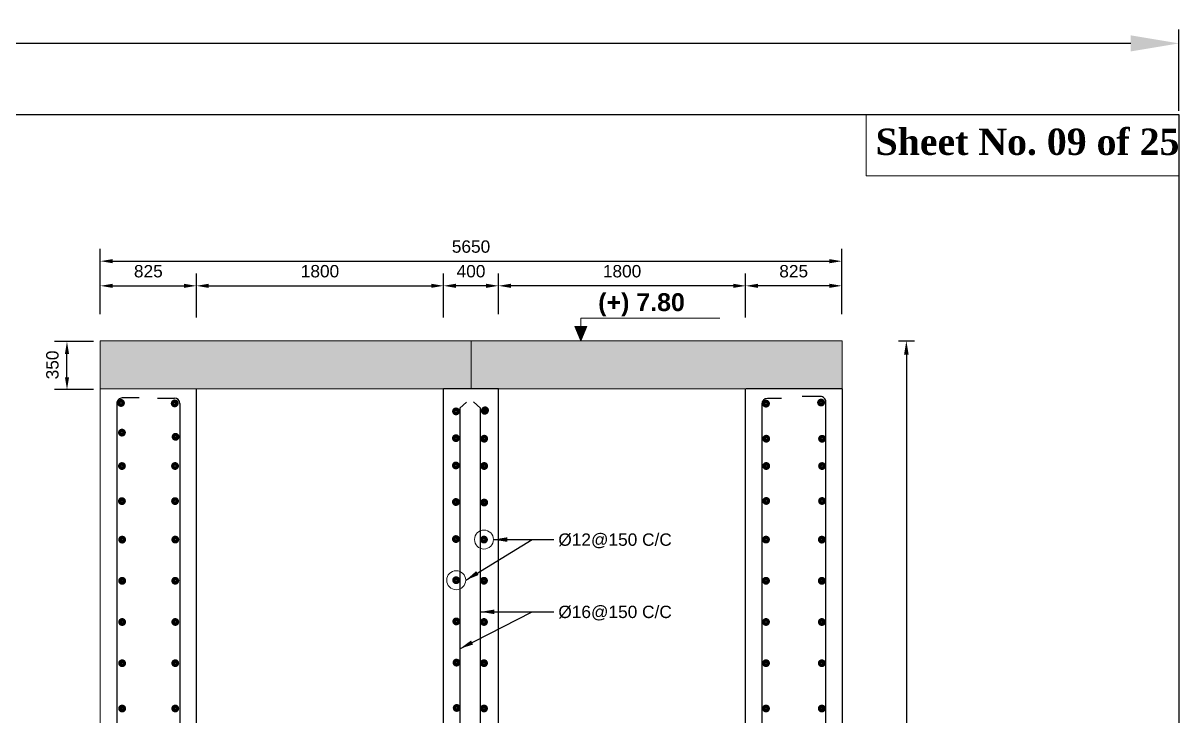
# Model space of a CAD drawing. Extents: x -358915 to 1258323, y -1667244 to -305611.
# Drawn here: x 447589 to 456006, y -1469331 to -1464286 of the extents above; entities that cross this region are included whole.
import ezdxf

# ---------------------------------------------------------------- set-up
doc = ezdxf.new("R2010")
doc.units = 0
doc.header["$LTSCALE"] = 300
doc.header["$MEASUREMENT"] = 0
doc.layers.get('DEFPOINTS').update_dxf_attribs({"linetype": 'CONTINUOUS'})
doc.layers.add('Dim', color=7, linetype='CONTINUOUS', lineweight=9)
doc.layers.add('ROD', color=1, linetype='CONTINUOUS', lineweight=30)
doc.layers.add('LINE', color=7, linetype='CONTINUOUS')
doc.layers.add('TXT', color=7, linetype='CONTINUOUS')
doc.styles.add('Arial', font='arial.ttf')
doc.styles.add('DIM', font='isocp3.shx')
doc.dimstyles.new('3', dxfattribs={"dimtxt": 225, "dimasz": 350, "dimexe": 100, "dimexo": 25, "dimgap": 9, "dimtad": 0, "dimdec": 0, "dimzin": 0, "dimdsep": 46, "dimtxsty": 'Standard', "dimcen": 0, "dimclrd": 5, "dimclre": 6, "dimclrt": 256, "dimadec": 0, "dimazin": 0, "dimtfac": 1, "dimtdec": 0, "dimtofl": 0, "dimtmove": 2, "dimatfit": 3, "dimfxl": 1, "dimtolj": 1, "dimtzin": 0, "dimarcsym": 0})
doc.dimstyles.new('dim_50', dxfattribs={"dimtxt": 100, "dimasz": 100, "dimexe": 50, "dimexo": 30, "dimgap": 30, "dimtad": 1, "dimdec": 0, "dimzin": 0, "dimdsep": 46, "dimtxsty": 'DIM', "dimcen": 0.09, "dimclrd": 5, "dimclre": 5, "dimclrt": 7, "dimadec": 0, "dimazin": 0, "dimtfac": 1, "dimtdec": 0, "dimtmove": 0, "dimatfit": 3, "dimfxl": 1, "dimtolj": 1, "dimtzin": 0, "dimarcsym": 1})
doc.dimstyles.new('dim_60', dxfattribs={"dimtxt": 120, "dimasz": 120, "dimexe": 60, "dimexo": 60, "dimgap": 50, "dimtad": 1, "dimdec": 0, "dimzin": 0, "dimdsep": 46, "dimtxsty": 'DIM', "dimcen": 0.09, "dimclrd": 5, "dimclre": 5, "dimclrt": 7, "dimadec": 0, "dimazin": 0, "dimtfac": 1, "dimtdec": 0, "dimtmove": 0, "dimatfit": 3, "dimfxl": 1, "dimtolj": 1, "dimtzin": 0, "dimarcsym": 0})

# ---------------------------------------------------------------- blocks, each defined once
blk = doc.blocks.new('*D504')
at = {"layer": 'DEFPOINTS', "color": 0, "transparency": 16777216}
for p in [(447908.7, -1466605.3), (448162.4, -1466605.3), (448162.4, -1466955.3)]:
    blk.add_point(p, dxfattribs=at)
at = {"layer": 'Dim', "color": 5, "lineweight": -2, "transparency": 16777216}
for p, q in [((448102.4, -1466605.3), (447818.7, -1466605.3)), ((447908.7, -1466865.3), (447908.7, -1466695.3)), ((448102.4, -1466955.3), (447818.7, -1466955.3))]:
    blk.add_line(p, q, dxfattribs=at)
at = {"layer": 'Dim', "color": 5, "transparency": 16777216}
for points in [[(447893.7, -1466695.3), (447923.7, -1466695.3), (447908.7, -1466605.3)], [(447893.7, -1466865.3), (447923.7, -1466865.3), (447908.7, -1466955.3)]]:
    blk.add_solid(points, dxfattribs=at)
at = {"layer": 'Dim', "color": 7, "transparency": 16777216, "insert": (447802.8, -1466775.5), "char_height": 90, "attachment_point": 5, "rotation": 90, "style": 'Arial'}
blk.add_mtext('\\A1;350', dxfattribs=at)
blk = doc.blocks.new('*D505')
at = {"layer": 'DEFPOINTS', "color": 0, "ltscale": 500, "transparency": 16777216}
for p in [(453904.1, -1466600), (453904.1, -1473000.3), (454021.8, -1473000.3)]:
    blk.add_point(p, dxfattribs=at)
at = {"layer": 'Dim', "color": 5, "lineweight": -2, "ltscale": 500, "transparency": 16777216}
for p, q in [((453964.1, -1466600), (454081.8, -1466600)), ((454021.8, -1466700), (454021.8, -1472900.3)), ((453964.1, -1473000.3), (454081.8, -1473000.3))]:
    blk.add_line(p, q, dxfattribs=at)
at = {"layer": 'Dim', "color": 5, "ltscale": 500, "transparency": 16777216}
for points in [[(454005.1, -1466700), (454038.5, -1466700), (454021.8, -1466600)], [(454005.1, -1472900.3), (454038.5, -1472900.3), (454021.8, -1473000.3)]]:
    blk.add_solid(points, dxfattribs=at)
at = {"layer": 'Dim', "color": 7, "ltscale": 500, "transparency": 16777216, "insert": (453920.7, -1469800.2), "char_height": 100, "attachment_point": 5, "rotation": 90, "style": 'Arial'}
blk.add_mtext('\\A1;7950', dxfattribs=at)
blk = doc.blocks.new('*D519')
at = {"layer": 'DEFPOINTS', "color": 0, "transparency": 16777216}
for p in [(448851.2, -1466199.4), (448151.2, -1466465), (448851.2, -1466490)]:
    blk.add_point(p, dxfattribs=at)
at = {"layer": 'Dim', "color": 5, "lineweight": -2, "transparency": 16777216}
for p, q in [((448151.2, -1466405), (448151.2, -1466109.4)), ((448851.2, -1466430), (448851.2, -1466109.4)), ((448241.2, -1466199.4), (448761.2, -1466199.4))]:
    blk.add_line(p, q, dxfattribs=at)
at = {"layer": 'Dim', "color": 5, "transparency": 16777216}
for points in [[(448241.2, -1466184.4), (448241.2, -1466214.4), (448151.2, -1466199.4)], [(448761.2, -1466184.4), (448761.2, -1466214.4), (448851.2, -1466199.4)]]:
    blk.add_solid(points, dxfattribs=at)
at = {"layer": 'Dim', "color": 7, "transparency": 16777216, "insert": (448501.2, -1466093.5), "char_height": 90, "attachment_point": 5, "style": 'Arial'}
blk.add_mtext('\\A1;825', dxfattribs=at)
blk = doc.blocks.new('*D520')
at = {"layer": 'DEFPOINTS', "color": 0, "transparency": 16777216}
for p in [(450651.2, -1466199.4), (448851.2, -1466430), (450651.2, -1466436.8)]:
    blk.add_point(p, dxfattribs=at)
at = {"layer": 'Dim', "color": 5, "lineweight": -2, "transparency": 16777216}
for p, q in [((448851.2, -1466370), (448851.2, -1466109.4)), ((450651.2, -1466376.8), (450651.2, -1466109.4)), ((448941.2, -1466199.4), (450561.2, -1466199.4))]:
    blk.add_line(p, q, dxfattribs=at)
at = {"layer": 'Dim', "color": 5, "transparency": 16777216}
for points in [[(448941.2, -1466184.4), (448941.2, -1466214.4), (448851.2, -1466199.4)], [(450561.2, -1466184.4), (450561.2, -1466214.4), (450651.2, -1466199.4)]]:
    blk.add_solid(points, dxfattribs=at)
at = {"layer": 'Dim', "color": 7, "transparency": 16777216, "insert": (449751.2, -1466093.5), "char_height": 90, "attachment_point": 5, "style": 'Arial'}
blk.add_mtext('\\A1;1800', dxfattribs=at)
blk = doc.blocks.new('*D521')
at = {"layer": 'DEFPOINTS', "color": 0, "transparency": 16777216}
for p in [(450651.2, -1466199.4), (450651.2, -1466490), (451051.2, -1466465)]:
    blk.add_point(p, dxfattribs=at)
at = {"layer": 'Dim', "color": 5, "lineweight": -2, "transparency": 16777216}
for p, q in [((450651.2, -1466430), (450651.2, -1466109.4)), ((451051.2, -1466405), (451051.2, -1466109.4)), ((450961.2, -1466199.4), (450741.2, -1466199.4))]:
    blk.add_line(p, q, dxfattribs=at)
at = {"layer": 'Dim', "color": 5, "transparency": 16777216}
for points in [[(450741.2, -1466184.4), (450741.2, -1466214.4), (450651.2, -1466199.4)], [(450961.2, -1466184.4), (450961.2, -1466214.4), (451051.2, -1466199.4)]]:
    blk.add_solid(points, dxfattribs=at)
at = {"layer": 'Dim', "color": 7, "transparency": 16777216, "insert": (450851.2, -1466093.5), "char_height": 90, "attachment_point": 5, "style": 'Arial'}
blk.add_mtext('\\A1;400', dxfattribs=at)
blk = doc.blocks.new('*D522')
at = {"layer": 'DEFPOINTS', "color": 0, "transparency": 16777216}
for p in [(452851.2, -1466199.4), (452851.2, -1466490), (453551.2, -1466465)]:
    blk.add_point(p, dxfattribs=at)
at = {"layer": 'Dim', "color": 5, "lineweight": -2, "transparency": 16777216}
for p, q in [((452851.2, -1466430), (452851.2, -1466109.4)), ((453551.2, -1466405), (453551.2, -1466109.4)), ((453461.2, -1466199.4), (452941.2, -1466199.4))]:
    blk.add_line(p, q, dxfattribs=at)
at = {"layer": 'Dim', "color": 5, "transparency": 16777216}
for points in [[(452941.2, -1466184.4), (452941.2, -1466214.4), (452851.2, -1466199.4)], [(453461.2, -1466184.4), (453461.2, -1466214.4), (453551.2, -1466199.4)]]:
    blk.add_solid(points, dxfattribs=at)
at = {"layer": 'Dim', "color": 7, "transparency": 16777216, "insert": (453201.2, -1466093.5), "char_height": 90, "attachment_point": 5, "style": 'Arial'}
blk.add_mtext('\\A1;825', dxfattribs=at)
blk = doc.blocks.new('*D523')
at = {"layer": 'DEFPOINTS', "color": 0, "transparency": 16777216}
for p in [(451051.2, -1466199.4), (452851.2, -1466430), (451051.2, -1466436.8)]:
    blk.add_point(p, dxfattribs=at)
at = {"layer": 'Dim', "color": 5, "lineweight": -2, "transparency": 16777216}
for p, q in [((451051.2, -1466376.8), (451051.2, -1466109.4)), ((452851.2, -1466370), (452851.2, -1466109.4)), ((452761.2, -1466199.4), (451141.2, -1466199.4))]:
    blk.add_line(p, q, dxfattribs=at)
at = {"layer": 'Dim', "color": 5, "transparency": 16777216}
for points in [[(451141.2, -1466184.4), (451141.2, -1466214.4), (451051.2, -1466199.4)], [(452761.2, -1466184.4), (452761.2, -1466214.4), (452851.2, -1466199.4)]]:
    blk.add_solid(points, dxfattribs=at)
at = {"layer": 'Dim', "color": 7, "transparency": 16777216, "insert": (451951.2, -1466093.5), "char_height": 90, "attachment_point": 5, "style": 'Arial'}
blk.add_mtext('\\A1;1800', dxfattribs=at)
blk = doc.blocks.new('*D526')
at = {"layer": 'DEFPOINTS', "color": 0, "transparency": 16777216}
for p in [(453551.2, -1466020), (448151.2, -1466275.1), (453551.2, -1466275.1)]:
    blk.add_point(p, dxfattribs=at)
at = {"layer": 'Dim', "color": 5, "lineweight": -2, "transparency": 16777216}
for p, q in [((448151.2, -1466215.1), (448151.2, -1465930)), ((453551.2, -1466215.1), (453551.2, -1465930)), ((448241.2, -1466020), (453461.2, -1466020))]:
    blk.add_line(p, q, dxfattribs=at)
at = {"layer": 'Dim', "color": 5, "transparency": 16777216}
for points in [[(448241.2, -1466005), (448241.2, -1466035), (448151.2, -1466020)], [(453461.2, -1466005), (453461.2, -1466035), (453551.2, -1466020)]]:
    blk.add_solid(points, dxfattribs=at)
at = {"layer": 'Dim', "color": 7, "transparency": 16777216, "insert": (450851.2, -1465914.1), "char_height": 90, "attachment_point": 5, "style": 'Arial'}
blk.add_mtext('\\A1;5650', dxfattribs=at)
blk = doc.blocks.new('*D1500')
at = {"layer": 'DEFPOINTS', "color": 0, "ltscale": 0.5, "transparency": 16777216}
for p in [(456006.4, -1464434), (432636.3, -1464950.7), (456006.4, -1464950.7)]:
    blk.add_point(p, dxfattribs=at)
at = {"layer": 'LINE', "color": 6, "lineweight": -2, "ltscale": 0.5, "transparency": 16777216}
for p, q in [((432636.3, -1464925.7), (432636.3, -1464334)), ((456006.4, -1464925.7), (456006.4, -1464334))]:
    blk.add_line(p, q, dxfattribs=at)
at = {"layer": 'LINE', "color": 5, "lineweight": -2, "ltscale": 0.5, "transparency": 16777216}
for p, q in [((432986.3, -1464434), (443806.1, -1464434)), ((455656.4, -1464434), (444836.6, -1464434))]:
    blk.add_line(p, q, dxfattribs=at)
at = {"layer": 'LINE', "color": 5, "ltscale": 0.5, "transparency": 16777216}
for points in [[(432986.3, -1464375.7), (432986.3, -1464492.4), (432636.3, -1464434)], [(455656.4, -1464375.7), (455656.4, -1464492.4), (456006.4, -1464434)]]:
    blk.add_solid(points, dxfattribs=at)
at = {"layer": 'LINE', "ltscale": 0.5, "transparency": 16777216, "insert": (444321.3, -1464434), "char_height": 225, "attachment_point": 5}
blk.add_mtext('\\A1;23370', dxfattribs=at)

msp = doc.modelspace()

# ---------------------------------------------------------------- hatches: boundary and pattern name
at = {"layer": 'Dim', "ltscale": 500}
h = msp.add_hatch(color=8, dxfattribs=at)
h.dxf.hatch_style = 1
h.paths.add_polyline_path([(451695, -1466496.3), (451651.6, -1466496.3), (451608.2, -1466496.3), (451651.6, -1466600)])
at = {"layer": 'Dim'}
h = msp.add_hatch(dxfattribs=at)
h.set_pattern_fill('AR-CONC', color=8, scale=30)
h.set_pattern_definition([(50, (23640.5, -1489427.97), (215.178055, -18.82564), [22.5, -247.5]), (355, (23640.5, -1489427.97), (-41.6254, 225.65764), [18, -198]), (100.451444, (23658.43, -1489429.54), (173.55265, 206.832), [19.12206, -210.34263]), (46.1842, (23640.5, -1489367.97), (320.1724, -49.65578), [33.75, -371.25]), (96.635635, (23667.18, -1489372.1), (280.39858, 292.23558), [28.6831, -315.51413]), (351.18416, (23640.5, -1489367.97), (280.39858, 292.23558), [27, -297]), (21, (23670.5, -1489382.97), (179.072116, -120.78567), [22.5, -247.5]), (326, (23670.5, -1489382.97), (72.9946, 217.54501), [18, -198]), (71.451445, (23685.42, -1489393.03), (252.06671, 96.75935), [19.12206, -210.34263]), (37.5, (23640.495, -1489427.97), (3.647957, 99.868156), [0, -195.6, 0, -201, 0, -198.75]), (7.5, (23640.5, -1489427.97), (78.92086, 118.323514), [0, -114.6, 0, -191.1, 0, -75.75]), (327.5, (23573.595, -1489427.97), (160.146731, -6.766462), [0, -75, 0, -234, 0, -310.5]), (317.5, (23543.6, -1489427.97), (174.95585, 30.031495), [0, -97.5, 0, -155.4, 0, -220.5])])
h.paths.add_polyline_path([(453554.1, -1466949.4), (453554.1, -1466600), (448151.2, -1466600), (448151.2, -1466949.9)])

# ---------------------------------------------------------------- linework, layer by layer
at = {"layer": 'Dim', "ltscale": 50}
for p, q in [((451651.6, -1466600), (451651.6, -1466434.3)), ((451651.6, -1466434.3), (452663.5, -1466434.3))]:
    msp.add_line(p, q, dxfattribs=at)
at = {"layer": 'Dim'}
for p, q in [((448153.5, -1466600), (448151.2, -1466600)), ((453551.8, -1466600), (453554.1, -1466600))]:
    msp.add_line(p, q, dxfattribs=at)
msp.add_lwpolyline([(450651.2, -1466139.4), (450651.2, -1466367.8)], dxfattribs=at)
at = {"layer": 'Dim', "ltscale": 500}
for points in [[(451651.6, -1466600), (451608.2, -1466496.3), (451651.6, -1466496.3)], [(451651.6, -1466600), (451695, -1466496.3), (451651.6, -1466496.3)]]:
    msp.add_lwpolyline(points, dxfattribs=at)
at = {"layer": 'Dim', "color": 7}
msp.add_lwpolyline([(448151.2, -1466600), (453554.1, -1466600), (453554.1, -1466949.4), (448151.2, -1466949.9)], close=True, dxfattribs=at)
msp.add_lwpolyline([(450851.2, -1466949.7), (450851.2, -1466600)], dxfattribs=at)
at = {"layer": 'Dim'}
for centre in [(450945.5, -1468047.3), (450743.2, -1468343.4)]:
    msp.add_circle(centre, 69.1, dxfattribs=at)
at = {"layer": 'LINE', "lineweight": 15}
for p, q in [((448151.2, -1473000.3), (448151.2, -1466950)), ((451051.5, -1472999.9), (451051.2, -1466949.5))]:
    msp.add_line(p, q, dxfattribs=at)
at = {"layer": 'LINE'}
for p, q in [((448851.2, -1473000.3), (448851.2, -1466950)), ((451051.2, -1466949.4), (450651.2, -1466950)), ((450651.2, -1473000.3), (450651.2, -1466950)), ((451051.2, -1473000.3), (451051.2, -1466950)), ((452851.2, -1473000.3), (452851.2, -1466950)), ((453554.1, -1466950), (452854.1, -1466950)), ((453554.1, -1466949.4), (453554.1, -1473000.3))]:
    msp.add_line(p, q, dxfattribs=at)
msp.add_lwpolyline([(456006.4, -1481476.6), (432636.3, -1481476.6), (432636.3, -1464950.7), (456006.4, -1464950.7)], close=True, dxfattribs=at)
at = {"layer": 'LINE', "lineweight": 9}
msp.add_lwpolyline([(456006.4, -1464950.7), (453729.2, -1464950.7), (453729.2, -1465397.4), (456006.4, -1465397.4)], close=True, dxfattribs=at)
at = {"layer": 'ROD'}
for p, q in [((448433.9, -1467015.9), (448311.2, -1467015.9)), ((448568.1, -1467016.4), (448691, -1467016.4)), ((453112.3, -1467019.3), (453009.4, -1467019.3)), ((453395.7, -1467005.4), (453263.4, -1467005.4)), ((448271.2, -1467055.9), (448275.5, -1473625.4)), ((448731, -1467056.4), (448731, -1473565.4)), ((450919, -1473003.4), (450921, -1467090.3)), ((452969.4, -1467059.3), (452969.4, -1473565.4)), ((453431.3, -1473625.4), (453435.7, -1467045.4))]:
    msp.add_line(p, q, dxfattribs=at)
at = {"layer": 'ROD', "const_width": 30.7}
for points in [[(448314.5, -1467048, -1), (448289.6, -1467056.8, -1)], [(448705.8, -1467051.5, -1), (448680.8, -1467059.9, -1)], [(450729.5, -1467109.7, 1), (450754.5, -1467118, 1)], [(450938.7, -1467105.6, 1), (450963.7, -1467113.9, 1)], [(450941, -1467101.6, 1), (450965.9, -1467110.4, 1)], [(452987, -1467053.1, 1), (453012, -1467061.5, 1)], [(453388, -1467045.1, 1), (453412.9, -1467053.9, 1)], [(448321.5, -1467264.2, -1), (448296.4, -1467272.5, -1)], [(448712, -1467294.7, -1), (448686.9, -1467303, -1)], [(450728.6, -1467304.7, 1), (450753.7, -1467313, 1)], [(450728.6, -1467304.7, 1), (450753.7, -1467313, 1)], [(450934.5, -1467308.6, 1), (450959.6, -1467316.9, 1)], [(450934.5, -1467308.6, 1), (450959.6, -1467316.9, 1)], [(452988.6, -1467308.7, 1), (453013.6, -1467317, 1)], [(452988.6, -1467308.7, 1), (453013.6, -1467317, 1)], [(453395.2, -1467309, 1), (453420.2, -1467317.4, 1)], [(453395.2, -1467309, 1), (453420.2, -1467317.4, 1)], [(448321.5, -1467507.7, -1), (448296.4, -1467516, -1)], [(448321.5, -1467507.7, -1), (448296.4, -1467516, -1)], [(448708.2, -1467507.3, -1), (448683.2, -1467515.7, -1)], [(448708.2, -1467507.3, -1), (448683.2, -1467515.7, -1)], [(450728.6, -1467503.4, 1), (450753.7, -1467511.6, 1)], [(450728.6, -1467503.4, 1), (450753.7, -1467511.6, 1)], [(450934.5, -1467507.2, 1), (450959.6, -1467515.6, 1)], [(450934.5, -1467507.2, 1), (450959.6, -1467515.6, 1)], [(452988.6, -1467507.3, 1), (453013.6, -1467515.7, 1)], [(452988.6, -1467507.3, 1), (453013.6, -1467515.7, 1)], [(453395.2, -1467507.7, 1), (453420.2, -1467516, 1)], [(453395.2, -1467507.7, 1), (453420.2, -1467516, 1)], [(448321.5, -1467763.2, -1), (448296.4, -1467771.5, -1)], [(448708.2, -1467762.9, -1), (448683.2, -1467771.2, -1)], [(450728.6, -1467769.5, 1), (450753.7, -1467777.7, 1)], [(450934.5, -1467773.3, 1), (450959.6, -1467781.7, 1)], [(452988.6, -1467761.8, 1), (453013.6, -1467770.2, 1)], [(453395.2, -1467762.1, 1), (453420.2, -1467770.5, 1)], [(448323.1, -1468043.5, -1), (448298, -1468051.9, -1)], [(448323.1, -1468043.5, -1), (448298, -1468051.9, -1)], [(448709.8, -1468043.2, -1), (448684.8, -1468051.5, -1)], [(448709.8, -1468043.2, -1), (448684.8, -1468051.5, -1)], [(450728.6, -1468039.3, 1), (450753.7, -1468047.5, 1)], [(450728.6, -1468039.3, 1), (450753.7, -1468047.5, 1)], [(450933, -1468043.1, 1), (450958, -1468051.4, 1)], [(450933, -1468043.1, 1), (450958, -1468051.4, 1)], [(452987, -1468043.2, 1), (453012, -1468051.5, 1)], [(452987, -1468043.2, 1), (453012, -1468051.5, 1)], [(453393.5, -1468043.5, 1), (453418.6, -1468051.9, 1)], [(453393.5, -1468043.5, 1), (453418.6, -1468051.9, 1)], [(448323.1, -1468343.5, -1), (448298, -1468351.9, -1)], [(448323.1, -1468343.5, -1), (448298, -1468351.9, -1)], [(448709.8, -1468343.2, -1), (448684.8, -1468351.5, -1)], [(448709.8, -1468343.2, -1), (448684.8, -1468351.5, -1)], [(450730, -1468339.2, 1), (450755.1, -1468347.5, 1)], [(450730, -1468339.2, 1), (450755.1, -1468347.5, 1)], [(450933.1, -1468343.1, 1), (450958.1, -1468351.4, 1)], [(450933.1, -1468343.1, 1), (450958.1, -1468351.4, 1)], [(452987, -1468343.2, 1), (453012, -1468351.5, 1)], [(452987, -1468343.2, 1), (453012, -1468351.5, 1)], [(453393.5, -1468343.5, 1), (453418.6, -1468351.9, 1)], [(453393.5, -1468343.5, 1), (453418.6, -1468351.9, 1)], [(448323.1, -1468643.5, -1), (448298, -1468651.9, -1)], [(448323.1, -1468643.5, -1), (448298, -1468651.9, -1)], [(448709.8, -1468643.2, -1), (448684.8, -1468651.5, -1)], [(448709.8, -1468643.2, -1), (448684.8, -1468651.5, -1)], [(450731.5, -1468639.2, 1), (450756.5, -1468647.5, 1)], [(450731.5, -1468639.2, 1), (450756.5, -1468647.5, 1)], [(450933.2, -1468643.1, 1), (450958.2, -1468651.4, 1)], [(450933.2, -1468643.1, 1), (450958.2, -1468651.4, 1)], [(452987, -1468643.2, 1), (453012, -1468651.5, 1)], [(452987, -1468643.2, 1), (453012, -1468651.5, 1)], [(453393.5, -1468643.5, 1), (453418.6, -1468651.9, 1)], [(453393.5, -1468643.5, 1), (453418.6, -1468651.9, 1)], [(448323.1, -1468943.5, -1), (448298, -1468951.9, -1)], [(448323.1, -1468943.5, -1), (448298, -1468951.9, -1)], [(448709.8, -1468943.2, -1), (448684.8, -1468951.5, -1)], [(448709.8, -1468943.2, -1), (448684.8, -1468951.5, -1)], [(450732.9, -1468939.2, 1), (450758, -1468947.5, 1)], [(450732.9, -1468939.2, 1), (450758, -1468947.5, 1)], [(450933.3, -1468943.1, 1), (450958.3, -1468951.4, 1)], [(450933.3, -1468943.1, 1), (450958.3, -1468951.4, 1)], [(452987, -1468943.2, 1), (453012, -1468951.5, 1)], [(452987, -1468943.2, 1), (453012, -1468951.5, 1)], [(453393.5, -1468943.5, 1), (453418.6, -1468951.9, 1)], [(453393.5, -1468943.5, 1), (453418.6, -1468951.9, 1)], [(448323.1, -1469273.5, -1), (448298, -1469281.9, -1)], [(448323.1, -1469273.5, -1), (448298, -1469281.9, -1)], [(448709.8, -1469273.2, -1), (448684.8, -1469281.5, -1)], [(448709.8, -1469273.2, -1), (448684.8, -1469281.5, -1)], [(450734.5, -1469269.2, 1), (450759.6, -1469277.5, 1)], [(450734.5, -1469269.2, 1), (450759.6, -1469277.5, 1)], [(450933.4, -1469273.1, 1), (450958.4, -1469281.4, 1)], [(450933.4, -1469273.1, 1), (450958.4, -1469281.4, 1)], [(452987, -1469273.2, 1), (453012, -1469281.5, 1)], [(452987, -1469273.2, 1), (453012, -1469281.5, 1)], [(453393.5, -1469273.5, 1), (453418.6, -1469281.9, 1)], [(453393.5, -1469273.5, 1), (453418.6, -1469281.9, 1)]]:
    msp.add_lwpolyline(points, format="xyb", close=True, dxfattribs=at)
at = {"layer": 'ROD'}
for points in [[(450818.3, -1467047.8), (450769.6, -1467090.3)], [(450769.6, -1467090.3), (450769.6, -1473565.4)], [(450868.9, -1467044.9), (450921, -1467090.3)]]:
    msp.add_lwpolyline(points, dxfattribs=at)
for centre, start, end in [((448311.2, -1467055.9), 90, 180.03851), ((448691, -1467056.4), 0, 90), ((453009.4, -1467059.3), 90, 180), ((453395.7, -1467045.4), 359.96149, 90)]:
    msp.add_arc(centre, 40, start, end, dxfattribs=at)

# ---------------------------------------------------------------- texts
at = {"layer": 'Dim', "insert": (452093, -1466338), "char_height": 130, "width": 2658.022, "attachment_point": 5, "style": 'Arial'}
msp.add_mtext('{\\fArial|b1|i0|c0|p34;(+) 7.80}', dxfattribs=at)
at = {"layer": 'LINE', "color": 7, "lineweight": 9, "insert": (453797.8, -1465054.5), "char_height": 191.777, "width": 6888.552, "attachment_point": 1}
msp.add_mtext('{\\fTimes New Roman|b1|i0|c0|p18;Sheet No. 09 of 25}', dxfattribs=at)
at = {"layer": 'TXT', "color": 0, "char_height": 90, "width": 1253.211, "attachment_point": 4, "style": 'Arial'}
for s, insert in [('%%C12@150 C/C', (451487.1, -1468056.6)), ('%%C16@150 C/C', (451487.1, -1468582.8))]:
    msp.add_mtext(s, dxfattribs=dict(at, insert=insert))

# ---------------------------------------------------------------- dimensions: what is measured, and where the dimension line sits
at = {"layer": 'Dim'}
for base, p1, p2, text, picture, middle in [((453551.2, -1466020), (448151.2, -1466275.1), (453551.2, -1466275.1), '5650', '*D526', (450851.2, -1465914.1)), ((448851.2, -1466199.4), (448151.2, -1466465), (448851.2, -1466490), '825', '*D519', (448501.2, -1466093.5))]:
    dim = msp.add_linear_dim(base=base, p1=p1, p2=p2, text=text, dimstyle='dim_60', override={"dimtxt": 90, "dimasz": 90, "dimexe": 90, "dimgap": 60, "dimtxsty": 'Arial'}, dxfattribs=at)
    dim.commit()
    dim.dimension.update_dxf_attribs({"geometry": picture, "text_midpoint": middle})
dim = msp.add_linear_dim(base=(450651.2, -1466199.4), p1=(448851.2, -1466430), p2=(450651.2, -1466436.8), dimstyle='dim_60', override={"dimtxt": 90, "dimasz": 90, "dimexe": 90, "dimgap": 60, "dimtxsty": 'Arial'}, dxfattribs=at)
dim.commit()
dim.dimension.update_dxf_attribs({"geometry": '*D520', "text_midpoint": (449751.2, -1466093.5)})
for base, p1, p2, text, picture, middle in [((450651.2, -1466199.4), (451051.2, -1466465), (450651.2, -1466490), '400', '*D521', (450851.2, -1466093.5)), ((452851.2, -1466199.4), (453551.2, -1466465), (452851.2, -1466490), '825', '*D522', (453201.2, -1466093.5))]:
    dim = msp.add_linear_dim(base=base, p1=p1, p2=p2, angle=180, text=text, dimstyle='dim_60', override={"dimtxt": 90, "dimasz": 90, "dimexe": 90, "dimgap": 60, "dimtxsty": 'Arial'}, dxfattribs=at)
    dim.commit()
    dim.dimension.update_dxf_attribs({"geometry": picture, "text_midpoint": middle})
dim = msp.add_linear_dim(base=(451051.2, -1466199.4), p1=(452851.2, -1466430), p2=(451051.2, -1466436.8), angle=180, dimstyle='dim_60', override={"dimtxt": 90, "dimasz": 90, "dimexe": 90, "dimgap": 60, "dimtxsty": 'Arial'}, dxfattribs=at)
dim.commit()
dim.dimension.update_dxf_attribs({"geometry": '*D523', "text_midpoint": (451951.2, -1466093.5)})
at = {"layer": 'Dim', "ltscale": 500}
dim = msp.add_linear_dim(base=(454021.8, -1473000.3), p1=(453904.1, -1466600), p2=(453904.1, -1473000.3), angle=90, text='7950', dimstyle='dim_60', override={"dimtxt": 100, "dimasz": 100, "dimtxsty": 'Arial', "dimtmove": 2}, dxfattribs=at)
dim.commit()
dim.dimension.update_dxf_attribs({"geometry": '*D505', "text_midpoint": (453920.7, -1469800.2)})
at = {"layer": 'Dim'}
dim = msp.add_linear_dim(base=(447908.7, -1466605.3), p1=(448162.4, -1466955.3), p2=(448162.4, -1466605.3), angle=90, dimstyle='dim_60', override={"dimtxt": 90, "dimasz": 90, "dimexe": 90, "dimgap": 60, "dimtxsty": 'Arial'}, dxfattribs=at)
dim.commit()
dim.dimension.update_dxf_attribs({"geometry": '*D504', "text_midpoint": (447908.7, -1466775.5), "dimtype": 160})
at = {"layer": 'LINE', "color": 3, "ltscale": 0.5}
dim = msp.add_linear_dim(base=(456006.4, -1464434), p1=(432636.3, -1464950.7), p2=(456006.4, -1464950.7), dimstyle='3', override={"dimfxl": 700}, dxfattribs=at)
dim.commit()
dim.dimension.update_dxf_attribs({"geometry": '*D1500', "text_midpoint": (444321.3, -1464434)})

# ---------------------------------------------------------------- leaders
at = {"layer": 'Dim'}
for points in [[(451014.6, -1468047.3), (451385.7, -1468047.3)], [(450812.4, -1468343.4), (451295.9, -1468047.3), (451454.6, -1468047.3)], [(450769.6, -1468842.2), (451295.9, -1468573.4), (451454.6, -1468573.4)], [(450920.6, -1468573.4), (451385.7, -1468573.4)]]:
    msp.add_leader(points, dimstyle='dim_50', override={"dimgap": 30, "dimtad": 0}, dxfattribs=at)

doc.saveas('drawing.dxf')
